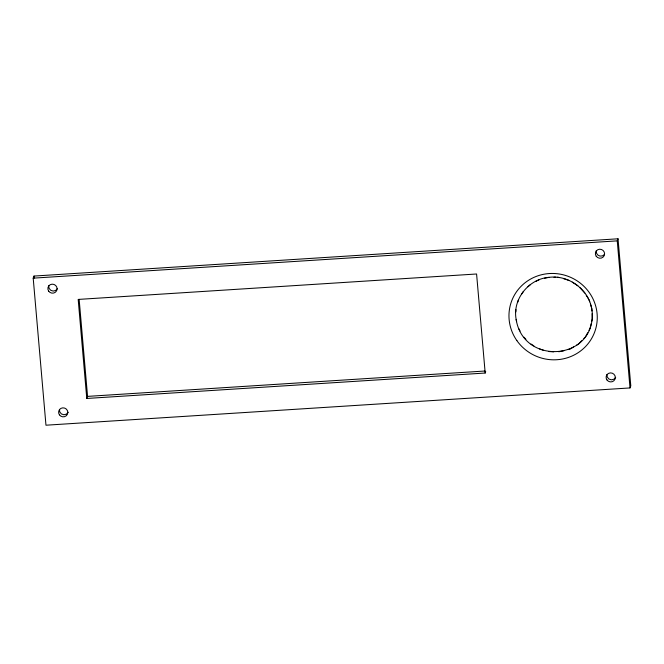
<?xml version="1.0" encoding="UTF-8"?>
<svg xmlns="http://www.w3.org/2000/svg" width="664" height="664" viewBox="0 0 664 664"><rect width="100%" height="100%" fill="white"/><g stroke="black" fill="none" stroke-linecap="round" stroke-linejoin="round"><path stroke-width="1" d="M591.981 309.764L592.047 311.374C590.296 290.724 569.48 274.664 549.103 277.336C528.785 278.772 512.317 299.223 516.135 319.376C523.448 366.072 595.301 360.643 592.205 312.113M517.621 302.452L518.401 300.078M591.782 321.119L592.329 318.778L592.13 313.682M591.234 323.476L590.039 328.456L588.976 330.365M515.953 309.582L515.845 311.906M33.2 278.15L33.989 276.066L618.035 238.791L630.8 385.85L630.011 387.934L45.965 425.209L33.2 278.15L617.246 240.866L618.035 238.791M485.708 371.649L485.185 373.035L86.776 398.458L87.565 396.383L79.149 299.406M587.681 332.739L585.357 337.038L583.855 338.507M521.771 293.903L523.332 291.537M581.664 340.773L578.543 344.093L576.784 345.031M527.938 286.773L530.445 284.582M573.58 346.94L570.052 349.139L568.243 349.538M535.707 281.453L539.243 279.727M564.002 350.733L558.781 351.754M544.563 278.224L549.103 277.336M87.565 396.383L484.936 371.018M553.668 351.845L549.012 351.546M553.975 277.253L555.801 277.22M543.359 350.177L539.558 348.924M557.627 277.187L559.312 277.593M563.404 278.589L569.131 280.482M533.873 345.878L531.017 344.035M572.293 282.167L577.854 285.761M580.087 287.827L584.868 293.048M525.921 339.321L523.971 337.179M520.053 331.029L518.883 328.78M586.279 295.272L588.445 298.675M588.985 299.53L589.698 301.796M590.412 304.07L591.948 308.959M516.642 321.658L516.135 319.376M617.246 240.866L630.011 387.934M485.185 373.035L476.586 273.991L78.186 299.423L86.776 398.458M33.989 276.066L34.171 278.125M615.686 377.318A4.631 4.49 20.8 0 1 606.962 374.438M604.298 254.627A4.631 4.49 20.8 0 1 596.231 250.768M68.176 412.269A4.631 4.49 20.8 0 1 59.461 409.389M57.444 288.591A4.631 4.49 20.8 0 1 48.729 285.719M516.882 340.615A44.314 43.019 20.8 0 0 593.085 335.752A44.314 43.019 20.8 0 0 549.377 273.543A44.314 43.019 20.8 0 0 516.882 340.615M606.929 379.908A4.631 4.49 20.8 0 0 614.897 379.401A4.631 4.49 20.8 0 0 610.324 372.902A4.631 4.49 20.8 0 0 606.929 379.908M596.197 256.238A4.631 4.49 20.8 0 0 604.157 255.731A4.631 4.49 20.8 0 0 599.592 249.232A4.631 4.49 20.8 0 0 596.197 256.238M59.428 414.851A4.631 4.49 20.8 0 0 67.388 414.344A4.631 4.49 20.8 0 0 62.823 407.845A4.631 4.49 20.8 0 0 59.428 414.851M48.696 291.181A4.631 4.49 20.8 0 0 56.656 290.674A4.631 4.49 20.8 0 0 52.091 284.175A4.631 4.49 20.8 0 0 48.696 291.181"/></g></svg>
